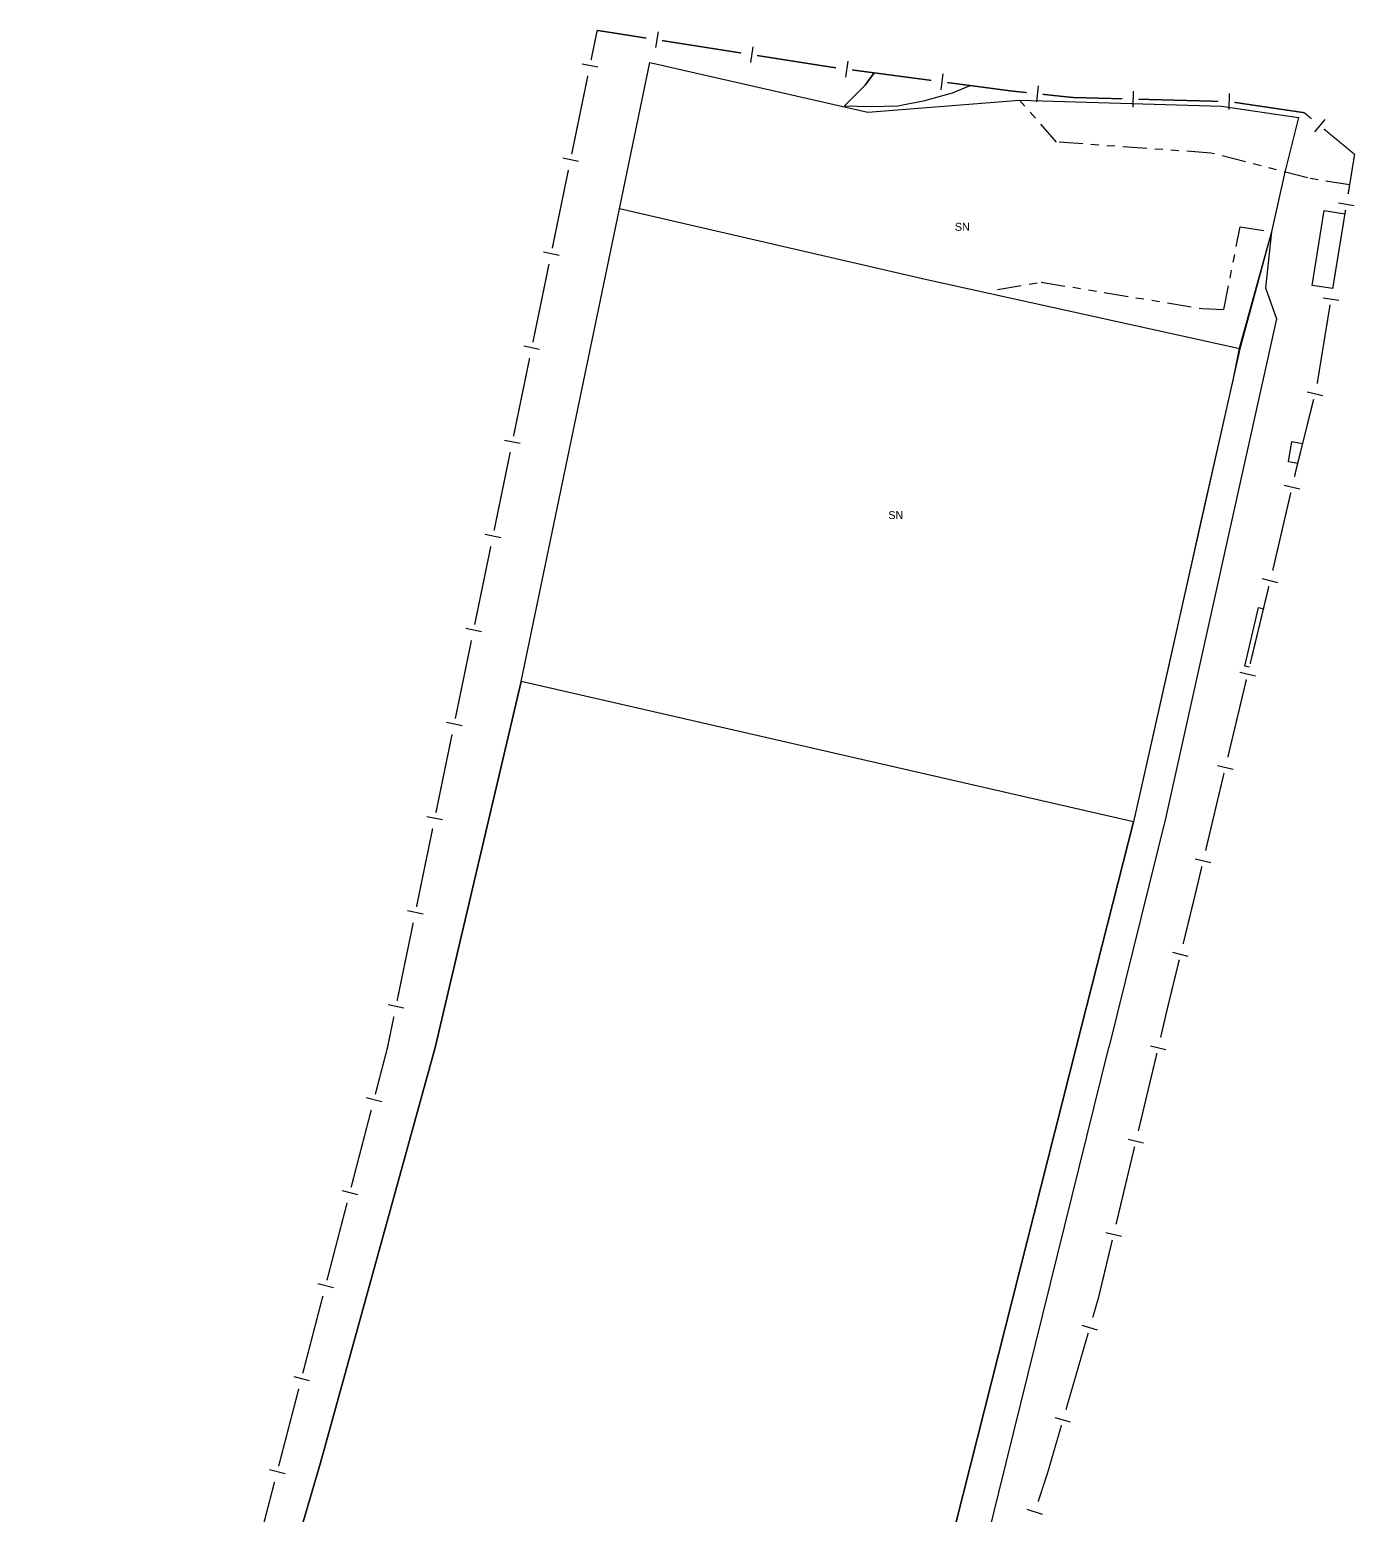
# Model space of a CAD drawing. Extents: x 200123 to 201542, y 4839549 to 4841240.
# Drawn here: x 200550.9 to 200799.3, y 4840961.7 to 4841240.1 of the extents above; entities that cross this region are included whole.
import ezdxf
from ezdxf.enums import TextEntityAlignment as Align

# ---------------------------------------------------------------- set-up
doc = ezdxf.new("R2010")
doc.units = 0
doc.header["$LTSCALE"] = 1.5
doc.header["$MEASUREMENT"] = 0
doc.linetypes.add('TRACO_00', pattern=[10, -10])
doc.linetypes.add('TRACO_25', pattern=[8, 3, -1, 1, -1, 1, -1])
for name, color, linetype in [('CD_MALHA_LOTES', 7, 'CONTINUOUS'), ('HD-ALAGADO-BREJO', 170, 'CONTINUOUS'), ('HD-LIM-BACIA-HIDR', 7, 'CONTINUOUS'), ('LM-LIM-SETORES-BAIRROS', 250, 'CONTINUOUS'), ('RU-QUADRA', 210, 'CONTINUOUS'), ('SV-EIXO-RUA-PAV', 20, 'CONTINUOUS'), ('SV-RUA-NAO-PAV', 7, 'CONTINUOUS'), ('SV-RUA-PAVIM', 7, 'CONTINUOUS'), ('Th_NmrPort', 1, 'CONTINUOUS')]:
    doc.layers.add(name, color=color, linetype=linetype)

msp = doc.modelspace()

# ---------------------------------------------------------------- linework, layer by layer
at = {"layer": 'CD_MALHA_LOTES', "linetype": 'Continuous', "flags": 128}
for points in [[(200661.41, 4841206.55), (200667.11, 4841233.92)], [(200667.11, 4841233.92), (200707.93, 4841224.62)], [(200707.93, 4841224.62), (200736.36, 4841226.9)], [(200736.36, 4841226.9), (200774.23, 4841225.75), (200788.6, 4841223.66)], [(200788.6, 4841223.66), (200786.07, 4841213.4), (200783.58, 4841202.23), (200777.62, 4841180.28)], [(200642.96, 4841117.94), (200661.41, 4841206.55)], [(200777.62, 4841180.28), (200719.01, 4841193.2), (200661.41, 4841206.55)], [(200777.62, 4841180.28), (200757.71, 4841091.65)], [(200642.96, 4841117.94), (200626.89, 4841049.39)], [(200757.71, 4841091.65), (200642.96, 4841117.94)], [(200747, 4841049.39), (200757.71, 4841091.65)], [(200626.89, 4841049.39), (200605.42, 4840971.55), (200601.8, 4840959.39), (200590.12, 4840920.11), (200566.68, 4840847.33), (200638.36, 4840823.29), (200613.28, 4840752.67), (200612.24, 4840749.79), (200550.91, 4840594.99)], [(200619.05, 4840650.59), (200669.27, 4840788.03), (200678.28, 4840812.71), (200687.26, 4840837.27), (200706.98, 4840898.33), (200720.73, 4840945.63), (200725.8, 4840965.64), (200747, 4841049.39)]]:
    msp.add_lwpolyline(points, dxfattribs=at)
at = {"layer": 'HD-ALAGADO-BREJO', "linetype": 'TRACO_00'}
msp.add_polyline3d([(200709.134827, 4841232.001404, 2.06), (200707.46, 4841229.67, 2.06), (200703.55, 4841225.79, 2.06), (200708.41, 4841225.7, 2.06), (200713.56, 4841225.82, 2.06), (200718.61, 4841226.83, 2.06), (200723.78, 4841228.28, 2.06), (200727.093626, 4841229.625135, 2.06)], dxfattribs=at)
at = {"layer": 'HD-LIM-BACIA-HIDR', "linetype": 'Continuous'}
msp.add_polyline3d([(200703.55, 4841225.79, 2.05), (200707.46, 4841229.67, 2.05), (200709.134827, 4841232.001404, 2.05)], dxfattribs=at)
at = {"layer": 'LM-LIM-SETORES-BAIRROS', "const_width": 0.25}
for points in [[(200657.23, 4841239.96), (200656.080229, 4841234.381797)], [(200657.530844, 4841239.912733), (200657.23, 4841239.96)], [(200666.421774, 4841238.515818), (200657.530844, 4841239.912733)], [(200684.203633, 4841235.721987), (200669.385417, 4841238.050179)], [(200701.21, 4841233.05), (200687.167276, 4841235.256349)], [(200655.474605, 4841231.443563), (200652.446483, 4841216.752392)], [(200701.988222, 4841232.947028), (200701.21, 4841233.05)], [(200719.83269, 4841230.585887), (200704.9623, 4841232.553505)], [(200734.69, 4841228.62), (200722.806767, 4841230.192363)], [(200734.703119, 4841228.618603), (200734.69, 4841228.62)], [(200737.686227, 4841228.300698), (200734.703119, 4841228.618603)], [(200746.26202, 4841227.38679), (200740.669336, 4841227.982793)], [(200746.637537, 4841227.376869), (200746.26202, 4841227.38679)], [(200755.634395, 4841227.139065), (200746.637537, 4841227.376869)], [(200773.62811, 4841226.663458), (200758.633347, 4841227.059797)], [(200789.701091, 4841224.534075), (200776.617341, 4841226.472409)], [(200790.296872, 4841224.040853), (200789.701091, 4841224.534075)], [(200791.067164, 4841223.403161), (200790.296872, 4841224.040853)], [(200799.14, 4841216.72), (200793.378038, 4841221.490085)], [(200799.056247, 4841216.207027), (200799.14, 4841216.72)], [(200651.840859, 4841213.814158), (200648.812737, 4841199.122988)], [(200797.928292, 4841209.298502), (200799.056247, 4841216.207027)], [(200795.027837, 4841191.533724), (200797.444883, 4841206.337706)], [(200648.207113, 4841196.184754), (200645.178991, 4841181.493584)], [(200792.127382, 4841173.768945), (200794.544428, 4841188.572927)], [(200644.573367, 4841178.55535), (200641.545245, 4841163.86418)], [(200788.2, 4841157.71), (200791.462454, 4841170.845444)], [(200640.93962, 4841160.925946), (200637.911499, 4841146.234776)], [(200787.868316, 4841156.282559), (200788.094649, 4841157.256609)], [(200788.094649, 4841157.256609), (200788.2, 4841157.71)], [(200784.05, 4841139.85), (200787.189317, 4841153.360409)], [(200637.305874, 4841143.296542), (200634.277753, 4841128.605372)], [(200783.785453, 4841138.751758), (200784.019637, 4841139.72395)], [(200784.019637, 4841139.72395), (200784.05, 4841139.85)], [(200779.570139, 4841121.252297), (200783.0829, 4841135.835181)], [(200633.672128, 4841125.667138), (200630.644006, 4841110.975968)], [(200775.382879, 4841103.746108), (200778.633961, 4841117.363394)], [(200778.633961, 4841117.363394), (200778.7, 4841117.64)], [(200778.7, 4841117.64), (200778.867587, 4841118.33572)], [(200630.038382, 4841108.037734), (200627.01026, 4841093.346564)], [(200773.29, 4841094.98), (200774.686219, 4841100.828118)], [(200771.217884, 4841086.23461), (200773.062323, 4841094.019084)], [(200773.062323, 4841094.019084), (200773.29, 4841094.98)], [(200626.404636, 4841090.40833), (200623.376514, 4841075.71716)], [(200769.39, 4841078.52), (200770.52622, 4841083.315431)], [(200767.00135, 4841068.735548), (200769.372972, 4841078.450249)], [(200769.372972, 4841078.450249), (200769.39, 4841078.52)], [(200622.77089, 4841072.778926), (200619.742768, 4841058.087755)], [(200764.09, 4841056.81), (200766.289863, 4841065.821138)], [(200619.137144, 4841055.149521), (200618.12777, 4841050.252465)], [(200762.790237, 4841051.235292), (200763.925555, 4841056.104692)], [(200763.925555, 4841056.104692), (200764.09, 4841056.81)], [(200617.95, 4841049.39), (200615.655497, 4841040.56397)], [(200618.12777, 4841050.252465), (200617.95, 4841049.39)], [(200758.61945, 4841033.725191), (200762.103306, 4841048.315007)], [(200614.900677, 4841037.660481), (200611.126578, 4841023.143038)], [(200754.438822, 4841016.217411), (200757.922678, 4841030.807227)], [(200610.371758, 4841020.239549), (200606.597658, 4841005.722105)], [(200751.18, 4841002.57), (200753.742051, 4841013.299447)], [(200605.842838, 4841002.818616), (200602.068739, 4840988.301173)], [(200750.909751, 4841001.639551), (200751.18, 4841002.57)], [(200750.072982, 4840998.758611), (200750.909751, 4841001.639551)], [(200745.052365, 4840981.472969), (200749.236212, 4840995.877671)], [(200601.313919, 4840985.397684), (200597.539819, 4840970.88024)], [(200741.63, 4840969.69), (200744.215595, 4840978.592029)], [(200739.839731, 4840964.246771), (200741.401899, 4840968.996469)], [(200741.401899, 4840968.996469), (200741.63, 4840969.69)], [(200596.784999, 4840967.976752), (200593.76572, 4840956.362797)]]:
    msp.add_lwpolyline(points, dxfattribs=at)
at = {"layer": 'LM-LIM-SETORES-BAIRROS'}
for points in [[(200668.630355, 4841239.687214), (200668.164716, 4841236.723571)], [(200686.412214, 4841236.893383), (200685.946576, 4841233.92974)], [(200654.409237, 4841233.705197), (200657.347471, 4841233.099573)], [(200704.167703, 4841234.171718), (200703.774179, 4841231.19764)], [(200722.01217, 4841231.810577), (200721.618646, 4841228.836499)], [(200739.833919, 4841229.580316), (200739.516014, 4841226.597207)], [(200757.67333, 4841228.585696), (200757.594062, 4841225.586743)], [(200775.667046, 4841228.110089), (200775.587778, 4841225.111136)], [(200793.564285, 4841223.283215), (200791.651209, 4841220.97234)], [(200650.775491, 4841216.075793), (200653.713725, 4841215.470169)], [(200799.086418, 4841207.082933), (200796.125621, 4841207.566343)], [(200647.141745, 4841198.446389), (200650.079979, 4841197.840765)], [(200796.185963, 4841189.318155), (200793.225166, 4841189.801564)], [(200643.507999, 4841180.816985), (200646.446233, 4841180.211361)], [(200793.159271, 4841171.454387), (200790.24773, 4841172.177528)], [(200639.874253, 4841163.187581), (200642.812487, 4841162.581957)], [(200788.876725, 4841153.994959), (200785.954575, 4841154.673958)], [(200636.240507, 4841145.558177), (200639.178741, 4841144.952553)], [(200784.775373, 4841136.456097), (200781.858796, 4841137.158649)], [(200632.606761, 4841127.928773), (200635.544995, 4841127.323148)], [(200780.560059, 4841118.956636), (200777.643482, 4841119.659188)], [(200628.973015, 4841110.299369), (200631.911249, 4841109.693744)], [(200776.377434, 4841101.452451), (200773.459444, 4841102.149112)], [(200625.339269, 4841092.669965), (200628.277503, 4841092.06434)], [(200772.216364, 4841083.942659), (200769.297186, 4841084.634323)], [(200621.705523, 4841075.04056), (200624.643757, 4841074.434936)], [(200767.984231, 4841066.436865), (200765.06982, 4841067.148351)], [(200618.071776, 4841057.411156), (200621.01001, 4841056.805532)], [(200763.794545, 4841048.939276), (200760.876581, 4841049.636047)], [(200613.952146, 4841039.973551), (200616.855635, 4841039.218731)], [(200759.613917, 4841031.431496), (200756.695954, 4841032.128267)], [(200609.423227, 4841022.552618), (200612.326715, 4841021.797798)], [(200755.43329, 4841013.923716), (200752.515326, 4841014.620487)], [(200604.894307, 4841005.131686), (200607.797796, 4841004.376866)], [(200750.955605, 4840996.4196), (200748.074665, 4840997.256369)], [(200600.365388, 4840987.710753), (200603.268876, 4840986.955933)], [(200745.934989, 4840979.133958), (200743.054048, 4840979.970727)], [(200595.836468, 4840970.289821), (200598.739957, 4840969.535001)], [(200740.639773, 4840961.878241), (200737.789954, 4840962.815542)]]:
    msp.add_lwpolyline(points, dxfattribs=at)
at = {"layer": 'RU-QUADRA', "linetype": 'Continuous', "flags": 128}
msp.add_lwpolyline([(200601.8, 4840959.39), (200605.42, 4840971.55), (200626.89, 4841049.39), (200642.96, 4841117.94), (200661.41, 4841206.55), (200667.11, 4841233.92), (200707.93, 4841224.62), (200736.36, 4841226.9), (200774.23, 4841225.75), (200788.6, 4841223.66), (200786.07, 4841213.4), (200783.58, 4841202.23), (200777.53, 4841180.32), (200776.3, 4841174.43), (200770.17, 4841147.11), (200764.94, 4841123.83), (200763.12, 4841115.73), (200757.71, 4841091.65), (200747, 4841049.39), (200725.8, 4840965.64), (200720.73, 4840945.63)], dxfattribs=at)
at = {"layer": 'SV-EIXO-RUA-PAV', "const_width": 0.18}
msp.add_lwpolyline([(200797.64, 4841207.75), (200797.674524, 4841207.744218)], dxfattribs=at)
at = {"layer": 'SV-RUA-NAO-PAV', "linetype": 'TRACO_25'}
for points in [[(200798.204986, 4841210.993205, 3.58), (200790.32, 4841212.3, 3.58), (200772.19, 4841216.98, 3.74), (200743.31, 4841219.02, 3.53), (200736.36, 4841226.9, 3.54)], [(200732.25, 4841191.42, 4.27), (200740.4, 4841192.78, 4.49), (200770.58, 4841187.83, 4.72), (200774.65, 4841187.67, 4.46), (200777.7, 4841203.14, 4.46), (200783.58, 4841202.23, 4.46)]]:
    msp.add_polyline3d(points, dxfattribs=at)
at = {"layer": 'SV-RUA-PAVIM', "linetype": 'Continuous'}
for points in [[(200791.18, 4841192.18, 4.2), (200793.42, 4841206.2, 4.2), (200797.321186, 4841205.580085, 4.2)], [(200783.58, 4841202.23, 4.09), (200782.413839, 4841191.689291, 4.09), (200784.53, 4841185.91, 4.09), (200763.72, 4841092.25, 4.2), (200763.73, 4841092.25, 4.2), (200753.12, 4841049.39, 4.19)], [(200795.033648, 4841191.569313, 4.2), (200791.18, 4841192.18, 4.2)], [(200786.75, 4841159.11, 4.2), (200787.36, 4841162.89, 4.2), (200789.40401, 4841162.557641, 4.2)], [(200788.477087, 4841158.82562, 4.2), (200786.75, 4841159.11, 4.2)], [(200779.417446, 4841120.618405, 4.15), (200778.57, 4841120.82, 4.15), (200781.14, 4841131.79, 4.15), (200782.055954, 4841131.571916, 4.15)], [(200616.73, 4840645.11, 3.26), (200620.65, 4840643.85, 3.26), (200622.15, 4840643.65, 3.24), (200623.1, 4840644.21, 3.24), (200623.79, 4840645.29, 3.26), (200662.69, 4840748.41, 3.22), (200681.42, 4840802.37, 3.32), (200707.32, 4840875.99, 3.28), (200729.67, 4840954.52, 4.2), (200732.5, 4840965.98, 4.19), (200753.12, 4841049.39, 4.19)]]:
    msp.add_polyline3d(points, dxfattribs=at)

# ---------------------------------------------------------------- texts
at = {"layer": 'Th_NmrPort', "color": 1}
for p in [(200724.246122, 4841203.156601), (200711.780638, 4841149.139505)]:
    msp.add_text('SN', height=1.5, dxfattribs=at).set_placement(p, align=Align.MIDDLE_LEFT)

doc.saveas('drawing.dxf')
